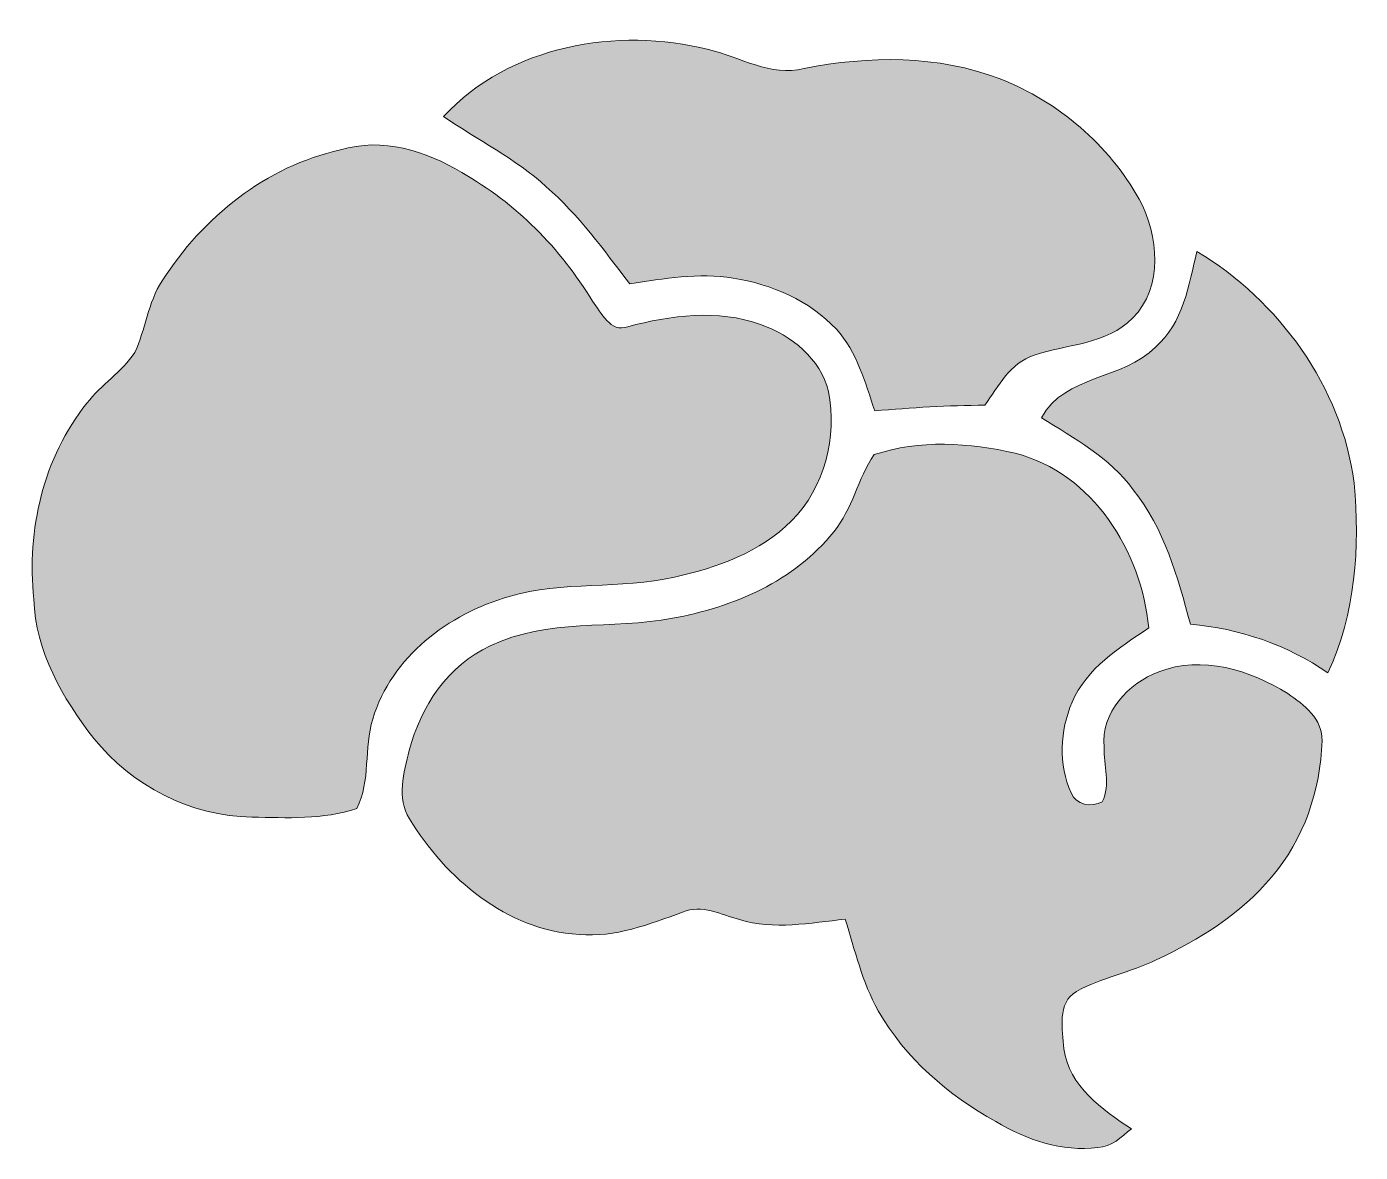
# Model space of a CAD drawing. Header units: inches. Extents: x 0.95 to 3.95, y 0.02 to 2.55.
import ezdxf

# ---------------------------------------------------------------- set-up
doc = ezdxf.new("R2010")
doc.units = ezdxf.units.IN
doc.header["$MEASUREMENT"] = 0
doc.layers.add('Layer 1', color=7, linetype='Continuous')

# ---------------------------------------------------------------- blocks, each defined once
blk = doc.blocks.new('block 2')
at = {"layer": 'Layer 1', "true_color": 0x46cdcf}
h = blk.add_hatch(color=133, dxfattribs=at)
h.dxf.hatch_style = 2
edge = h.paths.add_edge_path()
edge.add_spline(control_points=[(1.8892, 2.3479), (2.0381, 2.5081), (2.279, 2.5499), (2.4851, 2.4985), (2.556, 2.4819), (2.6242, 2.4368), (2.6996, 2.4557), (2.8454, 2.4849), (3.0004, 2.4863), (3.1408, 2.4325), (3.2714, 2.3812), (3.3844, 2.2843), (3.4532, 2.1619), (3.4965, 2.0806), (3.5082, 1.965), (3.4383, 1.8949), (3.38, 1.8349), (3.2911, 1.8371), (3.2169, 1.8114), (3.1637, 1.7943), (3.136, 1.7422), (3.1064, 1.6992), (3.0236, 1.6989), (2.9411, 1.6933), (2.8586, 1.6868), (2.8368, 1.7504), (2.8186, 1.8186), (2.7726, 1.8699), (2.7121, 1.9344), (2.6267, 1.9708), (2.5404, 1.985), (2.4628, 1.9976), (2.3846, 1.9835), (2.3079, 1.9721), (2.2492, 2.0479), (2.1932, 2.1271), (2.12, 2.1899), (2.0511, 2.2536), (1.9661, 2.2954), (1.8892, 2.3479)], knot_values=[0, 0, 0, 0, 1, 1, 1, 2, 2, 2, 3, 3, 3, 4, 4, 4, 5, 5, 5, 6, 6, 6, 7, 7, 7, 8, 8, 8, 9, 9, 9, 10, 10, 10, 11, 11, 11, 12, 12, 12, 13, 13, 13, 13], degree=3, periodic=1)
at = {"layer": 'Layer 1', "lineweight": 0}
blk.add_open_spline([(1.8892, 2.3479), (2.0381, 2.5081), (2.279, 2.5499), (2.4851, 2.4985), (2.556, 2.4819), (2.6242, 2.4368), (2.6996, 2.4557), (2.8454, 2.4849), (3.0004, 2.4863), (3.1408, 2.4325), (3.2714, 2.3812), (3.3844, 2.2843), (3.4532, 2.1619), (3.4965, 2.0806), (3.5082, 1.965), (3.4383, 1.8949), (3.38, 1.8349), (3.2911, 1.8371), (3.2169, 1.8114), (3.1637, 1.7943), (3.136, 1.7422), (3.1064, 1.6992), (3.0236, 1.6989), (2.9411, 1.6933), (2.8586, 1.6868), (2.8368, 1.7504), (2.8186, 1.8186), (2.7726, 1.8699), (2.7121, 1.9344), (2.6267, 1.9708), (2.5404, 1.985), (2.4628, 1.9976), (2.3846, 1.9835), (2.3079, 1.9721), (2.2492, 2.0479), (2.1932, 2.1271), (2.12, 2.1899), (2.0511, 2.2536), (1.9661, 2.2954), (1.8892, 2.3479)], degree=3, knots=[0, 0, 0, 0, 1, 1, 1, 2, 2, 2, 3, 3, 3, 4, 4, 4, 5, 5, 5, 6, 6, 6, 7, 7, 7, 8, 8, 8, 9, 9, 9, 10, 10, 10, 11, 11, 11, 12, 12, 12, 13, 13, 13, 13], dxfattribs=at)
blk = doc.blocks.new('block 3')
at = {"layer": 'Layer 1', "true_color": 0xabedd8}
h = blk.add_hatch(color=121, dxfattribs=at)
h.dxf.hatch_style = 2
edge = h.paths.add_edge_path()
edge.add_spline(control_points=[(1.6575, 2.2728), (1.7515, 2.3018), (1.8492, 2.2711), (1.9301, 2.2219), (2.0515, 2.1535), (2.1524, 2.0518), (2.2243, 1.9329), (2.244, 1.9081), (2.2643, 1.8608), (2.3033, 1.8756), (2.4001, 1.9011), (2.5056, 1.9154), (2.6021, 1.8806), (2.671, 1.8561), (2.7365, 1.804), (2.7546, 1.7303), (2.775, 1.6278), (2.7461, 1.5143), (2.6717, 1.4394), (2.6015, 1.3688), (2.5039, 1.3342), (2.4086, 1.3131), (2.2862, 1.2846), (2.1576, 1.3054), (2.0365, 1.2693), (1.9006, 1.2306), (1.7717, 1.134), (1.7303, 0.994), (1.7094, 0.9287), (1.7264, 0.8549), (1.6942, 0.7931), (1.6188, 0.7676), (1.5369, 0.7718), (1.4585, 0.7738), (1.3214, 0.7749), (1.1885, 0.8446), (1.1029, 0.9506), (1.0326, 1.041), (0.9722, 1.1461), (0.9683, 1.2635), (0.9522, 1.4181), (0.989, 1.5815), (1.0878, 1.7039), (1.1199, 1.7453), (1.1661, 1.7739), (1.1954, 1.8174), (1.2194, 1.8697), (1.2247, 1.9297), (1.2568, 1.9786), (1.3479, 2.1211), (1.4899, 2.2365), (1.6575, 2.2728)], knot_values=[0, 0, 0, 0, 1, 1, 1, 2, 2, 2, 3, 3, 3, 4, 4, 4, 5, 5, 5, 6, 6, 6, 7, 7, 7, 8, 8, 8, 9, 9, 9, 10, 10, 10, 11, 11, 11, 12, 12, 12, 13, 13, 13, 14, 14, 14, 15, 15, 15, 16, 16, 16, 17, 17, 17, 17], degree=3, periodic=1)
at = {"layer": 'Layer 1', "lineweight": 0}
blk.add_open_spline([(1.6575, 2.2728), (1.7515, 2.3018), (1.8492, 2.2711), (1.9301, 2.2219), (2.0515, 2.1535), (2.1524, 2.0518), (2.2243, 1.9329), (2.244, 1.9081), (2.2643, 1.8608), (2.3033, 1.8756), (2.4001, 1.9011), (2.5056, 1.9154), (2.6021, 1.8806), (2.671, 1.8561), (2.7365, 1.804), (2.7546, 1.7303), (2.775, 1.6278), (2.7461, 1.5143), (2.6717, 1.4394), (2.6015, 1.3688), (2.5039, 1.3342), (2.4086, 1.3131), (2.2862, 1.2846), (2.1576, 1.3054), (2.0365, 1.2693), (1.9006, 1.2306), (1.7717, 1.134), (1.7303, 0.994), (1.7094, 0.9287), (1.7264, 0.8549), (1.6942, 0.7931), (1.6188, 0.7676), (1.5369, 0.7718), (1.4585, 0.7738), (1.3214, 0.7749), (1.1885, 0.8446), (1.1029, 0.9506), (1.0326, 1.041), (0.9722, 1.1461), (0.9683, 1.2635), (0.9522, 1.4181), (0.989, 1.5815), (1.0878, 1.7039), (1.1199, 1.7453), (1.1661, 1.7739), (1.1954, 1.8174), (1.2194, 1.8697), (1.2247, 1.9297), (1.2568, 1.9786), (1.3479, 2.1211), (1.4899, 2.2365), (1.6575, 2.2728)], degree=3, knots=[0, 0, 0, 0, 1, 1, 1, 2, 2, 2, 3, 3, 3, 4, 4, 4, 5, 5, 5, 6, 6, 6, 7, 7, 7, 8, 8, 8, 9, 9, 9, 10, 10, 10, 11, 11, 11, 12, 12, 12, 13, 13, 13, 14, 14, 14, 15, 15, 15, 16, 16, 16, 17, 17, 17, 17], dxfattribs=at)
blk = doc.blocks.new('block 4')
at = {"layer": 'Layer 1', "true_color": 0x3d84a8}
h = blk.add_hatch(color=145, dxfattribs=at)
h.dxf.hatch_style = 2
edge = h.paths.add_edge_path()
edge.add_spline(control_points=[(3.5826, 2.045), (3.7676, 1.9329), (3.9081, 1.7414), (3.9361, 1.5244), (3.9501, 1.3803), (3.939, 1.2303), (3.8774, 1.0975), (3.7856, 1.1611), (3.6789, 1.1974), (3.5681, 1.2072), (3.5394, 1.3128), (3.5096, 1.4222), (3.4397, 1.5092), (3.3871, 1.5814), (3.3071, 1.6246), (3.2331, 1.671), (3.2867, 1.7688), (3.4167, 1.7549), (3.4894, 1.8299), (3.5519, 1.8836), (3.5649, 1.969), (3.5826, 2.045)], knot_values=[0, 0, 0, 0, 1, 1, 1, 2, 2, 2, 3, 3, 3, 4, 4, 4, 5, 5, 5, 6, 6, 6, 7, 7, 7, 7], degree=3, periodic=1)
at = {"layer": 'Layer 1', "lineweight": 0}
blk.add_open_spline([(3.5826, 2.045), (3.7676, 1.9329), (3.9081, 1.7414), (3.9361, 1.5244), (3.9501, 1.3803), (3.939, 1.2303), (3.8774, 1.0975), (3.7856, 1.1611), (3.6789, 1.1974), (3.5681, 1.2072), (3.5394, 1.3128), (3.5096, 1.4222), (3.4397, 1.5092), (3.3871, 1.5814), (3.3071, 1.6246), (3.2331, 1.671), (3.2867, 1.7688), (3.4167, 1.7549), (3.4894, 1.8299), (3.5519, 1.8836), (3.5649, 1.969), (3.5826, 2.045)], degree=3, knots=[0, 0, 0, 0, 1, 1, 1, 2, 2, 2, 3, 3, 3, 4, 4, 4, 5, 5, 5, 6, 6, 6, 7, 7, 7, 7], dxfattribs=at)
blk = doc.blocks.new('block 5')
at = {"layer": 'Layer 1', "true_color": 0x48466d}
h = blk.add_hatch(color=187, dxfattribs=at)
h.dxf.hatch_style = 2
edge = h.paths.add_edge_path()
edge.add_spline(control_points=[(2.8575, 1.5881), (2.9585, 1.6224), (3.0718, 1.6151), (3.1746, 1.5912), (3.3496, 1.5465), (3.4581, 1.3704), (3.4746, 1.1986), (3.4081, 1.1543), (3.3349, 1.1082), (3.3021, 1.0317), (3.2751, 0.9683), (3.2707, 0.8914), (3.3001, 0.8282), (3.3111, 0.8), (3.3456, 0.7956), (3.3701, 0.8081), (3.3893, 0.8464), (3.3728, 0.8904), (3.3743, 0.9308), (3.3665, 1.0085), (3.4289, 1.0742), (3.4971, 1.1003), (3.594, 1.1372), (3.7026, 1.1042), (3.7869, 1.0512), (3.8232, 1.0265), (3.8662, 0.9936), (3.864, 0.9447), (3.861, 0.8342), (3.8229, 0.7231), (3.7506, 0.6386), (3.6814, 0.5561), (3.5881, 0.4981), (3.4914, 0.4528), (3.4333, 0.425), (3.3688, 0.4125), (3.3119, 0.3819), (3.2681, 0.3564), (3.2806, 0.2953), (3.2839, 0.2531), (3.2953, 0.1682), (3.3701, 0.1169), (3.4354, 0.0728), (3.4126, 0.0556), (3.3915, 0.0312), (3.3604, 0.0314), (3.2794, 0.0203), (3.1996, 0.0485), (3.1308, 0.0893), (3.024, 0.149), (2.9274, 0.2315), (2.8661, 0.3386), (2.8307, 0.4026), (2.814, 0.4746), (2.7922, 0.5439), (2.7136, 0.5362), (2.6321, 0.5192), (2.5547, 0.5433), (2.5132, 0.5542), (2.4696, 0.5783), (2.4267, 0.5599), (2.3518, 0.5331), (2.2751, 0.5024), (2.1939, 0.51), (2.0307, 0.519), (1.8947, 0.6358), (1.8126, 0.77), (1.7835, 0.8167), (1.7994, 0.8737), (1.8121, 0.9231), (1.8382, 1.0214), (1.8992, 1.1156), (1.9944, 1.1582), (2.1222, 1.221), (2.2683, 1.1947), (2.4042, 1.2204), (2.5404, 1.2451), (2.6782, 1.3037), (2.7663, 1.4147), (2.8087, 1.4657), (2.8203, 1.534), (2.8575, 1.5881)], knot_values=[0, 0, 0, 0, 1, 1, 1, 2, 2, 2, 3, 3, 3, 4, 4, 4, 5, 5, 5, 6, 6, 6, 7, 7, 7, 8, 8, 8, 9, 9, 9, 10, 10, 10, 11, 11, 11, 12, 12, 12, 13, 13, 13, 14, 14, 14, 15, 15, 15, 16, 16, 16, 17, 17, 17, 18, 18, 18, 19, 19, 19, 20, 20, 20, 21, 21, 21, 22, 22, 22, 23, 23, 23, 24, 24, 24, 25, 25, 25, 26, 26, 26, 27, 27, 27, 27], degree=3, periodic=1)
at = {"layer": 'Layer 1', "lineweight": 0}
blk.add_open_spline([(2.8575, 1.5881), (2.9585, 1.6224), (3.0718, 1.6151), (3.1746, 1.5912), (3.3496, 1.5465), (3.4581, 1.3704), (3.4746, 1.1986), (3.4081, 1.1543), (3.3349, 1.1082), (3.3021, 1.0317), (3.2751, 0.9683), (3.2707, 0.8914), (3.3001, 0.8282), (3.3111, 0.8), (3.3456, 0.7956), (3.3701, 0.8081), (3.3893, 0.8464), (3.3728, 0.8904), (3.3743, 0.9308), (3.3665, 1.0085), (3.4289, 1.0742), (3.4971, 1.1003), (3.594, 1.1372), (3.7026, 1.1042), (3.7869, 1.0512), (3.8232, 1.0265), (3.8662, 0.9936), (3.864, 0.9447), (3.861, 0.8342), (3.8229, 0.7231), (3.7506, 0.6386), (3.6814, 0.5561), (3.5881, 0.4981), (3.4914, 0.4528), (3.4333, 0.425), (3.3688, 0.4125), (3.3119, 0.3819), (3.2681, 0.3564), (3.2806, 0.2953), (3.2839, 0.2531), (3.2953, 0.1682), (3.3701, 0.1169), (3.4354, 0.0728), (3.4126, 0.0556), (3.3915, 0.0312), (3.3604, 0.0314), (3.2794, 0.0203), (3.1996, 0.0485), (3.1308, 0.0893), (3.024, 0.149), (2.9274, 0.2315), (2.8661, 0.3386), (2.8307, 0.4026), (2.814, 0.4746), (2.7922, 0.5439), (2.7136, 0.5362), (2.6321, 0.5192), (2.5547, 0.5433), (2.5132, 0.5542), (2.4696, 0.5783), (2.4267, 0.5599), (2.3518, 0.5331), (2.2751, 0.5024), (2.1939, 0.51), (2.0307, 0.519), (1.8947, 0.6358), (1.8126, 0.77), (1.7835, 0.8167), (1.7994, 0.8737), (1.8121, 0.9231), (1.8382, 1.0214), (1.8992, 1.1156), (1.9944, 1.1582), (2.1222, 1.221), (2.2683, 1.1947), (2.4042, 1.2204), (2.5404, 1.2451), (2.6782, 1.3037), (2.7663, 1.4147), (2.8087, 1.4657), (2.8203, 1.534), (2.8575, 1.5881)], degree=3, knots=[0, 0, 0, 0, 1, 1, 1, 2, 2, 2, 3, 3, 3, 4, 4, 4, 5, 5, 5, 6, 6, 6, 7, 7, 7, 8, 8, 8, 9, 9, 9, 10, 10, 10, 11, 11, 11, 12, 12, 12, 13, 13, 13, 14, 14, 14, 15, 15, 15, 16, 16, 16, 17, 17, 17, 18, 18, 18, 19, 19, 19, 20, 20, 20, 21, 21, 21, 22, 22, 22, 23, 23, 23, 24, 24, 24, 25, 25, 25, 26, 26, 26, 27, 27, 27, 27], dxfattribs=at)

msp = doc.modelspace()

# ---------------------------------------------------------------- block references
at = {"layer": 'Layer 1'}
for name in ['block 2', 'block 3', 'block 4', 'block 5']:
    msp.add_blockref(name, (0, 0), dxfattribs=at)

doc.saveas('drawing.dxf')
